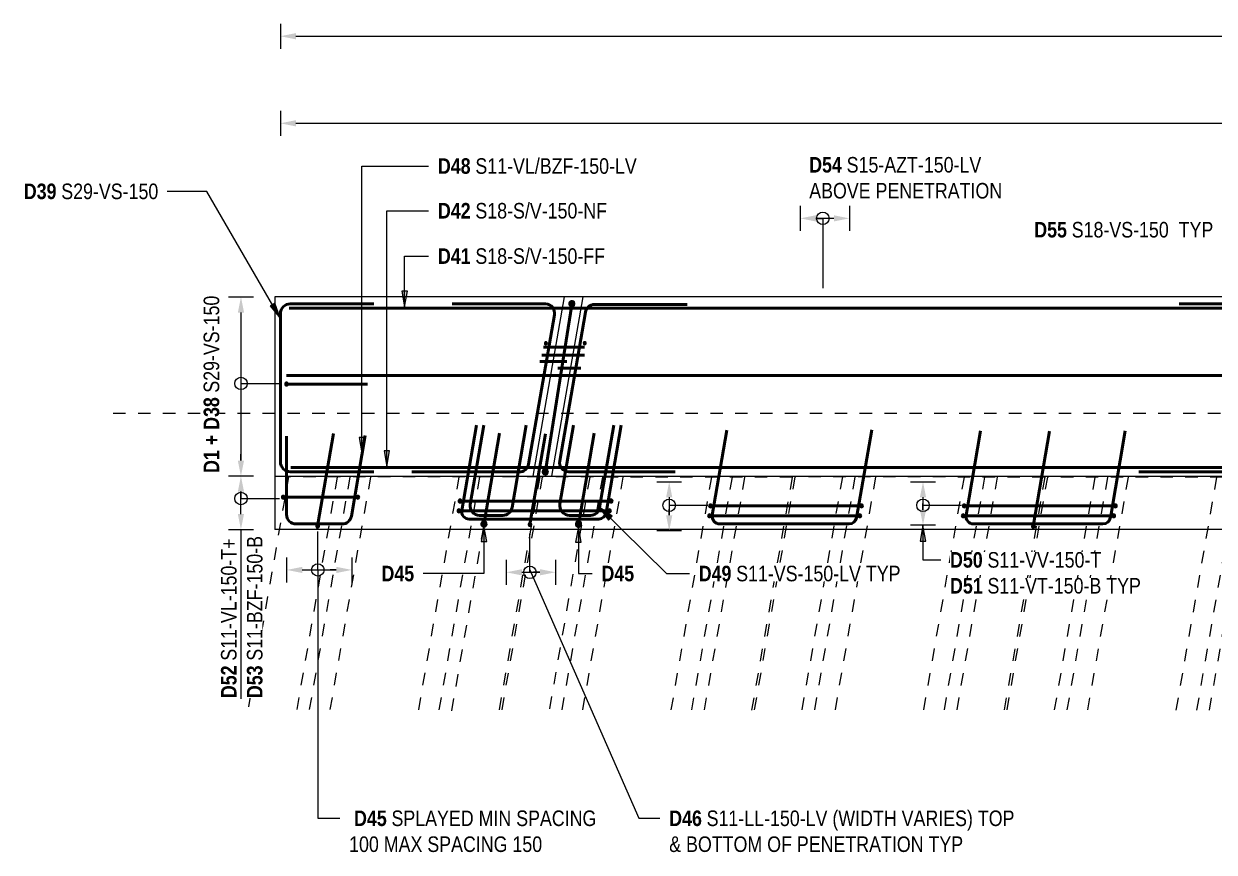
# Model space of a CAD drawing. Header units: metres. Extents: x -1138 to -1067, y 3 to 549.
# Drawn here: x -1137.84 to -1128.27, y 541.59 to 548.25 of the extents above; entities that cross this region are included whole.
import ezdxf

# ---------------------------------------------------------------- set-up
doc = ezdxf.new("R2010")
doc.units = ezdxf.units.M
doc.linetypes.add('JacobsDash', pattern=[0.0045, 0.003, -0.0015])
doc.linetypes.add('JacobsGridLine', pattern=[0.0145, 0.01, -0.001, 0.0025, -0.001])
for name, color, linetype, lineweight in [('A-ANNO-NOTE', 7, 'Continuous', 9), ('A-DETL', 7, 'Continuous', 13), ('A-DETL-GENF', 7, 'Continuous', 9), ('G-ANNO-TEXT', 7, 'Continuous', 9), ('S-BEAM', 7, 'Continuous', 50), ('S-GRID', 7, 'Continuous', 9)]:
    doc.layers.add(name, color=color, linetype=linetype, lineweight=lineweight)
doc.styles.add('Arial Narrow', font='ARIALN.TTF', dxfattribs={"height": 0.125})
doc.styles.add('Arial Narrow_B', font='ARIALNB.TTF', dxfattribs={"height": 0.125})

# ---------------------------------------------------------------- blocks, each defined once
blk = doc.blocks.new('06_SFR_GCT_Girder_SuperT_BR08Edge_CS - Super T - 1815-6267083-DRG-2873133 - PLAN - ABUTMENT B INTEGRAL STITCH')
at = {"layer": 'S-BEAM', "color": 9, "linetype": 'JacobsDash', "lineweight": 18, "true_color": 0xc3c3c3}
for p, q in [((-1129.6121, 544.6059), (-1129.9405, 542.7209)), ((-1127.603, 544.6037), (-1129.6121, 544.6059)), ((-1129.2301, 544.6055), (-1129.5584, 542.7209)), ((-1129.1286, 544.6053), (-1129.4569, 542.7209)), ((-1128.9632, 544.6052), (-1129.2914, 542.7209)), ((-1128.252, 544.6044), (-1128.5801, 542.7209)), ((-1128.0865, 544.6042), (-1128.4146, 542.7209)), ((-1127.9851, 544.6041), (-1128.3132, 542.7209)), ((-1127.603, 544.6037), (-1127.9311, 542.7209))]:
    blk.add_line(p, q, dxfattribs=at)
blk = doc.blocks.new('06_SFR_GCT_Girder_SuperT_BR08Edge_CS - Super T - 1815-6266581-DRG-2873133 - PLAN - ABUTMENT B INTEGRAL STITCH')
at = {"layer": 'S-BEAM', "color": 9, "linetype": 'JacobsDash', "lineweight": 18, "true_color": 0xc3c3c3}
for p, q in [((-1131.6419, 544.6076), (-1131.9706, 542.7209)), ((-1129.6329, 544.6054), (-1131.6419, 544.6076)), ((-1131.2599, 544.6072), (-1131.5885, 542.7209)), ((-1131.1584, 544.6071), (-1131.487, 542.7209)), ((-1130.993, 544.6069), (-1131.3215, 542.7209)), ((-1130.2818, 544.6061), (-1130.6103, 542.7209)), ((-1130.1164, 544.606), (-1130.4448, 542.7209)), ((-1130.0149, 544.6058), (-1130.3433, 542.7209)), ((-1129.6329, 544.6054), (-1129.9612, 542.7209))]:
    blk.add_line(p, q, dxfattribs=at)
blk = doc.blocks.new('06_SFR_GCT_Girder_SuperT_BR08Edge_CS - Super T - 1815-6266069-DRG-2873133 - PLAN - ABUTMENT B INTEGRAL STITCH')
at = {"layer": 'S-BEAM', "color": 9, "linetype": 'JacobsDash', "lineweight": 18, "true_color": 0xc3c3c3}
for p, q in [((-1133.6722, 544.6067), (-1134.0007, 542.7209)), ((-1131.6632, 544.6046), (-1133.6722, 544.6067)), ((-1133.1887, 544.6062), (-1133.5172, 542.7209)), ((-1133.2902, 544.6063), (-1133.356, 544.2285)), ((-1133.0233, 544.606), (-1133.3517, 542.7209)), ((-1132.3121, 544.6053), (-1132.6404, 542.7209)), ((-1132.1466, 544.6051), (-1132.4749, 542.7209)), ((-1132.0452, 544.605), (-1132.3734, 542.7209)), ((-1131.6632, 544.6046), (-1131.9913, 542.7209)), ((-1133.3574, 544.2203), (-1133.6186, 542.7209))]:
    blk.add_line(p, q, dxfattribs=at)
blk = doc.blocks.new('06_SFR_GCT_Girder_SuperT_BR08Edge_CS - Super T - 1815-6266048-DRG-2873133 - PLAN - ABUTMENT B INTEGRAL STITCH')
at = {"layer": 'S-BEAM', "color": 9, "linetype": 'JacobsDash', "lineweight": 18, "true_color": 0xc3c3c3}
for p, q in [((-1135.7121, 544.6086), (-1135.74, 544.4486)), ((-1133.693, 544.6064), (-1135.7121, 544.6086)), ((-1135.32, 544.6081), (-1135.6488, 542.7209)), ((-1135.2185, 544.608), (-1135.5473, 542.7209)), ((-1135.0531, 544.6079), (-1135.3818, 542.7209)), ((-1134.3419, 544.6071), (-1134.6705, 542.7209)), ((-1134.1764, 544.6069), (-1134.505, 542.7209)), ((-1134.075, 544.6068), (-1134.1366, 544.2532)), ((-1133.693, 544.6064), (-1133.7581, 544.2324)), ((-1135.7425, 544.4342), (-1136.041, 542.7209)), ((-1134.1452, 544.204), (-1134.4035, 542.7209)), ((-1133.7615, 544.2131), (-1134.0214, 542.7209))]:
    blk.add_line(p, q, dxfattribs=at)
blk = doc.blocks.new('T2D-REO-LL - T2D-REO-LL-6562751-DRG-2873133 - PLAN - ABUTMENT B INTEGRAL STITCH')
at = {"layer": 'A-DETL-GENF', "lineweight": 50}
for p, q in [((0.045, 0.125), (0.045, 0.795)), ((1.395, 0.125), (1.395, 0.795)), ((0.125, 0.045), (1.315, 0.045))]:
    blk.add_line(p, q, dxfattribs=at)
for centre, start, end in [((0.125, 0.125), 180, 270), ((1.315, 0.125), 270, 0)]:
    blk.add_arc(centre, 0.08, start, end, dxfattribs=at)
blk = doc.blocks.new('T2D-REO-S - T2D-REO-S-6592488-DRG-2873133 - PLAN - ABUTMENT B INTEGRAL STITCH')
at = {"layer": 'A-DETL-GENF', "lineweight": 50}
blk.add_line((0.05, 0.08), (11.878, 0.08), dxfattribs=at)
blk = doc.blocks.new('T2D-REO-LIG-LONG - Scale 50-6552624-DRG-2873133 - PLAN - ABUTMENT B INTEGRAL STITCH')
at = {"layer": 'A-DETL-GENF'}
blk.add_hatch(color=256, dxfattribs=at).paths.add_polyline_path([(0.05, 0.035), (0.0539, 0.0355), (0.0575, 0.037), (0.0606, 0.0394), (0.063, 0.0425), (0.0645, 0.0461), (0.065, 0.05), (0.0645, 0.0539), (0.063, 0.0575), (0.0606, 0.0606), (0.0575, 0.063), (0.0539, 0.0645), (0.05, 0.065), (0.0461, 0.0645), (0.0425, 0.063), (0.0394, 0.0606), (0.037, 0.0575), (0.0355, 0.0539), (0.035, 0.05), (0.0355, 0.0461), (0.037, 0.0425), (0.0394, 0.0394), (0.0425, 0.037), (0.0461, 0.0355)])
at = {"layer": 'A-DETL-GENF', "lineweight": 50}
blk.add_line((0.065, 0.05), (0.7, 0.05), dxfattribs=at)
at = {"layer": 'A-DETL-GENF', "lineweight": 18}
for start, end in [(360, 180), (180, 360)]:
    blk.add_arc((0.05, 0.05), 0.015, start, end, dxfattribs=at)
blk = doc.blocks.new('T2D-REO-S - T2D-REO-S-6592534-DRG-2873133 - PLAN - ABUTMENT B INTEGRAL STITCH')
at = {"layer": 'A-DETL-GENF', "lineweight": 50}
blk.add_line((0.05, -0.08), (11.8657, -0.08), dxfattribs=at)
blk = doc.blocks.new('T2D-REO-S - T2D-REO-S-6552228-DRG-2873133 - PLAN - ABUTMENT B INTEGRAL STITCH')
at = {"layer": 'A-DETL-GENF', "lineweight": 50}
blk.add_line((0.05, 0.08), (11.9017, 0.08), dxfattribs=at)
blk = doc.blocks.new('T2DExtentArrowReinf_v1 - Extent-6554655-DRG-2873133 - PLAN - ABUTMENT B INTEGRAL STITCH')
at = {"layer": 'A-DETL-GENF'}
for p, q in [((0.695, 0), (0.695, 0.3093)), ((0, -0.01), (0, 0.01)), ((0.125, 0), (1.315, 0)), ((1.44, 0.0339), (1.44, 0))]:
    blk.add_line(p, q, dxfattribs=at)
blk = doc.blocks.new('T2D-REO-LIG-LONG - Scale 50-6560539-DRG-2873133 - PLAN - ABUTMENT B INTEGRAL STITCH')
at = {"layer": 'A-DETL-GENF'}
for points in [[(0.05, 0.035), (0.0539, 0.0355), (0.0575, 0.037), (0.0613, 0.0404), (0.063, 0.0425), (0.0645, 0.0461), (0.065, 0.05), (0.0645, 0.0539), (0.063, 0.0575), (0.0606, 0.0606), (0.0575, 0.063), (0.0539, 0.0645), (0.05, 0.065), (0.0461, 0.0645), (0.0425, 0.063), (0.0394, 0.0606), (0.037, 0.0575), (0.0355, 0.0539), (0.035, 0.05), (0.0355, 0.0461), (0.037, 0.0425), (0.0394, 0.0394), (0.0425, 0.037), (0.0461, 0.0355)], [(0.65, 0.035), (0.6539, 0.0355), (0.6575, 0.037), (0.6606, 0.0394), (0.663, 0.0425), (0.6645, 0.0461), (0.665, 0.05), (0.6645, 0.0539), (0.663, 0.0575), (0.6606, 0.0606), (0.6575, 0.063), (0.6539, 0.0645), (0.65, 0.065), (0.6461, 0.0645), (0.6425, 0.063), (0.6394, 0.0606), (0.637, 0.0575), (0.6355, 0.0539), (0.635, 0.05), (0.6355, 0.0461), (0.637, 0.0425), (0.6394, 0.0394), (0.6425, 0.037), (0.6461, 0.0355)]]:
    blk.add_hatch(color=256, dxfattribs=at).paths.add_polyline_path(points)
at = {"layer": 'A-DETL-GENF', "lineweight": 50}
blk.add_line((0.065, 0.05), (0.635, 0.05), dxfattribs=at)
at = {"layer": 'A-DETL-GENF', "lineweight": 18}
for centre, start, end in [((0.05, 0.05), 360, 180), ((0.05, 0.05), 180, 360), ((0.65, 0.05), 0, 180), ((0.65, 0.05), 180, 360)]:
    blk.add_arc(centre, 0.015, start, end, dxfattribs=at)
blk = doc.blocks.new('T2DExtentArrowReinf_v1 - Extent-6554944-DRG-2873133 - PLAN - ABUTMENT B INTEGRAL STITCH')
at = {"layer": 'A-DETL-GENF'}
for p, q in [((0, 0.01), (0, -0.01)), ((0.125, 0), (0.305, 0)), ((0.25, 0), (0.25, -0.3093)), ((0.43, -0.0339), (0.43, 0))]:
    blk.add_line(p, q, dxfattribs=at)
blk = doc.blocks.new('T2D-REO-LIG-LONG - Scale 50-6590636-DRG-2873133 - PLAN - ABUTMENT B INTEGRAL STITCH')
at = {"layer": 'A-DETL-GENF'}
blk.add_hatch(color=256, dxfattribs=at).paths.add_polyline_path([(0.0242, 0.0461), (0.0257, 0.0425), (0.0281, 0.0394), (0.0312, 0.037), (0.0349, 0.0355), (0.0387, 0.035), (0.0426, 0.0355), (0.0462, 0.037), (0.0493, 0.0394), (0.0517, 0.0425), (0.0532, 0.0461), (0.0537, 0.05), (0.0532, 0.0539), (0.0517, 0.0575), (0.0493, 0.0606), (0.0462, 0.063), (0.0426, 0.0645), (0.0387, 0.065), (0.0349, 0.0645), (0.0312, 0.063), (0.0281, 0.0606), (0.0257, 0.0575), (0.0242, 0.0539), (0.0237, 0.05)])
at = {"layer": 'A-DETL-GENF', "lineweight": 50}
blk.add_line((0.0537, 0.05), (0.795, 0.05), dxfattribs=at)
at = {"layer": 'A-DETL-GENF', "lineweight": 18}
for start, end in [(360, 180), (180, 360)]:
    blk.add_arc((0.0387, 0.05), 0.015, start, end, dxfattribs=at)
blk = doc.blocks.new('T2DExtentArrowReinf_v1 - Extent-6593964-DRG-2873133 - PLAN - ABUTMENT B INTEGRAL STITCH')
at = {"layer": 'A-DETL-GENF'}
for p, q in [((0.25, 0), (0.25, 0.3093)), ((0, -0.01), (0, 0.01)), ((0.5227, 0.0339), (0.5227, 0)), ((0.125, 0), (0.3977, 0))]:
    blk.add_line(p, q, dxfattribs=at)
blk = doc.blocks.new('T2D-REO-LIG-LONG - Scale 50-6590634-DRG-2873133 - PLAN - ABUTMENT B INTEGRAL STITCH')
at = {"layer": 'A-DETL-GENF'}
for points in [[(0.05, 0.035), (0.0539, 0.0355), (0.0575, 0.037), (0.0606, 0.0394), (0.063, 0.0425), (0.0645, 0.0461), (0.065, 0.05), (0.0645, 0.0539), (0.063, 0.0575), (0.0606, 0.0606), (0.0575, 0.063), (0.0539, 0.0645), (0.05, 0.065), (0.0461, 0.0645), (0.0425, 0.063), (0.0394, 0.0606), (0.037, 0.0575), (0.0355, 0.0539), (0.035, 0.05), (0.0355, 0.0461), (0.037, 0.0425), (0.0394, 0.0394), (0.0425, 0.037), (0.0461, 0.0355)], [(1.265, 0.035), (1.2689, 0.0355), (1.2725, 0.037), (1.2756, 0.0394), (1.278, 0.0425), (1.2795, 0.0461), (1.28, 0.05), (1.2795, 0.0539), (1.278, 0.0575), (1.2756, 0.0606), (1.2725, 0.063), (1.2689, 0.0645), (1.265, 0.065), (1.2611, 0.0645), (1.2575, 0.063), (1.2544, 0.0606), (1.252, 0.0575), (1.2505, 0.0539), (1.25, 0.05), (1.2505, 0.0461), (1.252, 0.0425), (1.2544, 0.0394), (1.2575, 0.037), (1.2611, 0.0355)]]:
    blk.add_hatch(color=256, dxfattribs=at).paths.add_polyline_path(points)
at = {"layer": 'A-DETL-GENF', "lineweight": 50}
blk.add_line((0.065, 0.05), (1.25, 0.05), dxfattribs=at)
at = {"layer": 'A-DETL-GENF', "lineweight": 18}
for centre, start, end in [((0.05, 0.05), 360, 180), ((0.05, 0.05), 180, 360), ((1.265, 0.05), 0, 180), ((1.265, 0.05), 180, 360)]:
    blk.add_arc(centre, 0.015, start, end, dxfattribs=at)
blk = doc.blocks.new('T2D-REO-LIG-LONG - Scale 50-6590633-DRG-2873133 - PLAN - ABUTMENT B INTEGRAL STITCH')
at = {"layer": 'A-DETL-GENF'}
for points in [[(0.05, 0.035), (0.0539, 0.0355), (0.0575, 0.037), (0.0606, 0.0394), (0.063, 0.0425), (0.0645, 0.0461), (0.065, 0.05), (0.0645, 0.0539), (0.063, 0.0575), (0.0606, 0.0606), (0.0575, 0.063), (0.0539, 0.0645), (0.05, 0.065), (0.0461, 0.0645), (0.0425, 0.063), (0.0394, 0.0606), (0.037, 0.0575), (0.0355, 0.0539), (0.035, 0.05), (0.0355, 0.0461), (0.037, 0.0425), (0.0394, 0.0394), (0.0425, 0.037), (0.0461, 0.0355)], [(1.26, 0.035), (1.2639, 0.0355), (1.2675, 0.037), (1.2706, 0.0394), (1.273, 0.0425), (1.2745, 0.0461), (1.275, 0.05), (1.2745, 0.0539), (1.273, 0.0575), (1.2706, 0.0606), (1.2675, 0.063), (1.2639, 0.0645), (1.26, 0.065), (1.2561, 0.0645), (1.2525, 0.063), (1.2494, 0.0606), (1.247, 0.0575), (1.2455, 0.0539), (1.245, 0.05), (1.2455, 0.0461), (1.247, 0.0425), (1.2494, 0.0394), (1.2525, 0.037), (1.2561, 0.0355)]]:
    blk.add_hatch(color=256, dxfattribs=at).paths.add_polyline_path(points)
at = {"layer": 'A-DETL-GENF', "lineweight": 50}
blk.add_line((0.065, 0.05), (1.245, 0.05), dxfattribs=at)
at = {"layer": 'A-DETL-GENF', "lineweight": 18}
for centre, start, end in [((0.05, 0.05), 360, 180), ((0.05, 0.05), 180, 360), ((1.26, 0.05), 0, 180), ((1.26, 0.05), 180, 360)]:
    blk.add_arc(centre, 0.015, start, end, dxfattribs=at)
blk = doc.blocks.new('T2D-REO-LIG-LONG - Scale 50-7574439-DRG-2873133 - PLAN - ABUTMENT B INTEGRAL STITCH')
at = {"layer": 'A-DETL-GENF'}
blk.add_hatch(color=256, dxfattribs=at).paths.add_polyline_path([(0.04, 0.0461), (0.0415, 0.0425), (0.0439, 0.0394), (0.047, 0.037), (0.0506, 0.0355), (0.0545, 0.035), (0.0583, 0.0355), (0.062, 0.037), (0.0651, 0.0394), (0.0675, 0.0425), (0.069, 0.0461), (0.0695, 0.05), (0.069, 0.0539), (0.0675, 0.0575), (0.0651, 0.0606), (0.062, 0.063), (0.0583, 0.0645), (0.0545, 0.065), (0.0506, 0.0645), (0.047, 0.063), (0.0439, 0.0606), (0.0415, 0.0575), (0.04, 0.0539), (0.0395, 0.05)])
at = {"layer": 'A-DETL-GENF', "lineweight": 50}
blk.add_line((0.0695, 0.05), (0.795, 0.05), dxfattribs=at)
at = {"layer": 'A-DETL-GENF', "lineweight": 18}
for start, end in [(360, 180), (180, 360)]:
    blk.add_arc((0.0545, 0.05), 0.015, start, end, dxfattribs=at)
blk = doc.blocks.new('T2DExtentArrowReinf_v1 - Extent-6561012-DRG-2873133 - PLAN - ABUTMENT B INTEGRAL STITCH')
at = {"layer": 'A-DETL-GENF'}
for p, q in [((0.1895, 0), (0.1895, 0.3093)), ((0, -0.01), (0, 0.01)), ((0.3945, 0.0339), (0.3945, 0)), ((0.125, 0), (0.2695, 0))]:
    blk.add_line(p, q, dxfattribs=at)
blk = doc.blocks.new('T2D-REO-LIG-LONG - Scale 50-V1-DRG-2873133 - PLAN - ABUTMENT B INTEGRAL STITCH')
at = {"layer": 'A-DETL-GENF'}
for points in [[(0.05, 0.035), (0.0539, 0.0355), (0.0575, 0.037), (0.0606, 0.0394), (0.063, 0.0425), (0.0645, 0.0461), (0.0648, 0.0512), (0.0645, 0.0539), (0.063, 0.0575), (0.0606, 0.0606), (0.0575, 0.063), (0.0539, 0.0645), (0.05, 0.065), (0.0461, 0.0645), (0.0425, 0.063), (0.0394, 0.0606), (0.037, 0.0575), (0.0355, 0.0539), (0.035, 0.05), (0.0355, 0.0461), (0.037, 0.0425), (0.0394, 0.0394), (0.0425, 0.037), (0.0461, 0.0355)], [(1.26, 0.035), (1.2639, 0.0355), (1.2675, 0.037), (1.2706, 0.0394), (1.273, 0.0425), (1.2745, 0.0461), (1.2748, 0.0512), (1.2745, 0.0539), (1.273, 0.0575), (1.2706, 0.0606), (1.2675, 0.063), (1.2639, 0.0645), (1.26, 0.065), (1.2561, 0.0645), (1.2525, 0.063), (1.2494, 0.0606), (1.247, 0.0575), (1.2455, 0.0539), (1.245, 0.05), (1.2455, 0.0461), (1.247, 0.0425), (1.2494, 0.0394), (1.2525, 0.037), (1.2561, 0.0355)]]:
    blk.add_hatch(color=256, dxfattribs=at).paths.add_polyline_path(points)
at = {"layer": 'A-DETL-GENF', "lineweight": 50}
blk.add_line((0.065, 0.05), (1.245, 0.05), dxfattribs=at)
at = {"layer": 'A-DETL-GENF', "lineweight": 18}
for centre, start, end in [((0.05, 0.05), 360, 180), ((0.05, 0.05), 180, 360), ((1.26, 0.05), 0, 180), ((1.26, 0.05), 180, 360)]:
    blk.add_arc(centre, 0.015, start, end, dxfattribs=at)
blk = doc.blocks.new('T2D-REO-LIG-LONG - Scale 50-8562850-DRG-2873133 - PLAN - ABUTMENT B INTEGRAL STITCH')
at = {"layer": 'A-DETL-GENF'}
blk.add_hatch(color=256, dxfattribs=at).paths.add_polyline_path([(0.0242, 0.0461), (0.0257, 0.0425), (0.0281, 0.0394), (0.0312, 0.037), (0.0349, 0.0355), (0.0387, 0.035), (0.0426, 0.0355), (0.0462, 0.037), (0.0493, 0.0394), (0.0517, 0.0425), (0.0532, 0.0461), (0.0537, 0.05), (0.0532, 0.0539), (0.0517, 0.0575), (0.0493, 0.0606), (0.0462, 0.063), (0.0426, 0.0645), (0.0387, 0.065), (0.0349, 0.0645), (0.0312, 0.063), (0.0281, 0.0606), (0.0257, 0.0575), (0.0242, 0.0539), (0.0237, 0.05)])
at = {"layer": 'A-DETL-GENF', "lineweight": 50}
blk.add_line((0.0537, 0.05), (0.8159, 0.05), dxfattribs=at)
at = {"layer": 'A-DETL-GENF', "lineweight": 18}
for start, end in [(360, 180), (180, 360)]:
    blk.add_arc((0.0387, 0.05), 0.015, start, end, dxfattribs=at)
blk = doc.blocks.new('T2D-REO-S - T2D-REO-S-7560764-DRG-2873133 - PLAN - ABUTMENT B INTEGRAL STITCH')
at = {"layer": 'A-DETL-GENF', "lineweight": 50}
blk.add_line((0.05, 0.05), (0.3786, 0.05), dxfattribs=at)
blk = doc.blocks.new('B_Det_Reinf_Bar Section_2D - Reo Dot_Scale 25_Section-1695670-DRG-2873133 - PLAN - ABUTMENT B INTEGRAL STITCH')
at = {"layer": 'A-DETL-GENF'}
blk.add_hatch(color=256, dxfattribs=at).paths.add_polyline_path([(0.0121, 0.0032), (0.0108, 0.0062), (0.0088, 0.0088), (0.0062, 0.0108), (0.0032, 0.0121), (0, 0.0125), (-0.0032, 0.0121), (-0.0063, 0.0108), (-0.0088, 0.0088), (-0.0108, 0.0062), (-0.0121, 0.0032), (-0.0125, 0), (-0.0121, -0.0032), (-0.0108, -0.0063), (-0.0088, -0.0088), (-0.0063, -0.0108), (-0.0032, -0.0121), (0, -0.0125), (0.0032, -0.0121), (0.0062, -0.0108), (0.0088, -0.0088), (0.0108, -0.0063), (0.0121, -0.0032), (0.0125, 0)])
for start, end in [(360, 180), (180, 360)]:
    blk.add_arc((0, 0), 0.0125, start, end, dxfattribs=at)
blk = doc.blocks.new('CS_DET_Rebar Combined - Multiple Bar-7560746-DRG-2873133 - PLAN - ABUTMENT B INTEGRAL STITCH')
at = {"layer": 'A-DETL-GENF'}
for points in [[(0.0241, 0.0065), (0.0217, 0.0125), (0.0177, 0.0177), (0.0125, 0.0217), (0.0065, 0.0241), (0, 0.025), (-0.0065, 0.0241), (-0.0125, 0.0217), (-0.0177, 0.0177), (-0.0217, 0.0125), (-0.0241, 0.0065), (-0.025, 0), (-0.0241, -0.0065), (-0.0217, -0.0125), (-0.0177, -0.0177), (-0.0125, -0.0217), (-0.0065, -0.0241), (0, -0.025), (0.0065, -0.0241), (0.0125, -0.0217), (0.0177, -0.0177), (0.0217, -0.0125), (0.0241, -0.0065), (0.025, 0)], [(1.3917, 0.0065), (1.3892, 0.0125), (1.3852, 0.0177), (1.38, 0.0217), (1.374, 0.0241), (1.3675, 0.025), (1.3611, 0.0241), (1.355, 0.0217), (1.3499, 0.0177), (1.3459, 0.0125), (1.3434, 0.0065), (1.3425, 0), (1.3434, -0.0065), (1.3459, -0.0125), (1.3499, -0.0177), (1.355, -0.0217), (1.3611, -0.0241), (1.3675, -0.025), (1.374, -0.0241), (1.38, -0.0217), (1.3852, -0.0177), (1.3892, -0.0125), (1.3917, -0.0065), (1.3925, 0)]]:
    blk.add_hatch(color=256, dxfattribs=at).paths.add_polyline_path(points)
at = {"layer": 'A-DETL-GENF', "lineweight": 50}
blk.add_line((0.025, 0), (1.3425, 0), dxfattribs=at)
at = {"layer": 'A-DETL-GENF'}
for centre, start, end in [((0, 0), 360, 180), ((0, 0), 180, 360), ((1.3675, 0), 0, 180), ((1.3675, 0), 180, 360)]:
    blk.add_arc(centre, 0.025, start, end, dxfattribs=at)
blk = doc.blocks.new('T2DExtentArrowReinf_v1 - Extent-7574444-DRG-2873133 - PLAN - ABUTMENT B INTEGRAL STITCH')
at = {"layer": 'A-DETL-GENF'}
for p, q in [((0.1895, 0), (0.1895, 0.3093)), ((0, -0.01), (0, 0.01)), ((0.35, 0.0339), (0.35, 0)), ((0.125, 0), (0.225, 0))]:
    blk.add_line(p, q, dxfattribs=at)
blk = doc.blocks.new('T2DExtentArrowReinf_v1 - Extent-8562868-DRG-2873133 - PLAN - ABUTMENT B INTEGRAL STITCH')
at = {"layer": 'A-DETL-GENF'}
for p, q in [((0.2138, 0), (0.2138, 0.5619)), ((0, -0.01), (0, 0.01)), ((0.3945, 0.0339), (0.3945, 0)), ((0.125, 0), (0.2695, 0))]:
    blk.add_line(p, q, dxfattribs=at)
blk = doc.blocks.new('CS_DET_Rebar Combined - Multiple Bar-7560765-DRG-2873133 - PLAN - ABUTMENT B INTEGRAL STITCH')
at = {"layer": 'A-DETL-GENF', "lineweight": 50}
blk.add_line((0, 0), (0.215, 0), dxfattribs=at)
blk = doc.blocks.new('CS_DET_Rebar Combined - Multiple Bar-7560766-DRG-2873133 - PLAN - ABUTMENT B INTEGRAL STITCH')
at = {"layer": 'A-DETL-GENF', "lineweight": 50}
blk.add_line((0, 0), (0.185, 0), dxfattribs=at)
blk = doc.blocks.new('CS_DET_Rebar Combined - Multiple Bar-7574438-DRG-2873133 - PLAN - ABUTMENT B INTEGRAL STITCH')
at = {"layer": 'A-DETL-GENF'}
blk.add_hatch(color=256, dxfattribs=at).paths.add_polyline_path([(-0.0241, -0.0065), (-0.0217, -0.0125), (-0.0177, -0.0177), (-0.0125, -0.0217), (-0.0065, -0.0241), (0, -0.025), (0.0065, -0.0241), (0.0125, -0.0217), (0.0177, -0.0177), (0.0217, -0.0125), (0.0241, -0.0065), (0.025, 0), (0.0241, 0.0065), (0.0217, 0.0125), (0.0177, 0.0177), (0.0125, 0.0217), (0.0065, 0.0241), (0, 0.025), (-0.0065, 0.0241), (-0.0125, 0.0217), (-0.0177, 0.0177), (-0.0217, 0.0125), (-0.0241, 0.0065), (-0.025, 0)])
at = {"layer": 'A-DETL-GENF', "lineweight": 50}
blk.add_line((0.025, 0), (0.7422, 0), dxfattribs=at)
at = {"layer": 'A-DETL-GENF'}
for start, end in [(360, 180), (180, 360)]:
    blk.add_arc((0, 0), 0.025, start, end, dxfattribs=at)
blk = doc.blocks.new('T2DExtentArrowReinf_v1 - Extent-7584803-DRG-2873133 - PLAN - ABUTMENT B INTEGRAL STITCH')
at = {"layer": 'A-DETL-GENF'}
for p, q in [((0, 0.01), (0, -0.01)), ((0.125, 0), (30.5628, 0))]:
    blk.add_line(p, q, dxfattribs=at)
blk = doc.blocks.new('T2DExtentArrowReinf_v1 - Extent-7584806-DRG-2873133 - PLAN - ABUTMENT B INTEGRAL STITCH')
at = {"layer": 'A-DETL-GENF'}
for p, q in [((0, 0.01), (0, -0.01)), ((0.125, 0), (30.5628, 0))]:
    blk.add_line(p, q, dxfattribs=at)

msp = doc.modelspace()

# ---------------------------------------------------------------- hatches: boundary and pattern name
at = {"layer": 'A-ANNO-NOTE', "lineweight": 5}
for points in [[(-1135.6524, 548.1246), (-1135.6524, 548.1746), (-1135.7774, 548.1496)], [(-1135.6524, 547.4246), (-1135.6524, 547.4746), (-1135.7774, 547.4496)], [(-1131.4726, 546.6605), (-1131.4726, 546.7105), (-1131.5976, 546.6855)], [(-1131.3281, 546.6605), (-1131.2031, 546.6855), (-1131.3281, 546.7105)], [(-1136.0693, 545.9286), (-1136.0943, 546.0536), (-1136.1193, 545.9286)], [(-1136.0943, 544.6136), (-1136.0693, 544.7386), (-1136.1193, 544.7386)], [(-1136.0693, 544.4886), (-1136.0943, 544.6136), (-1136.1193, 544.4886)], [(-1132.6767, 544.4431), (-1132.6267, 544.4431), (-1132.6517, 544.5681)], [(-1130.5867, 544.4431), (-1130.6117, 544.5681), (-1130.6367, 544.4431)], [(-1136.0943, 544.1836), (-1136.0693, 544.3086), (-1136.1193, 544.3086), (-1136.1167, 544.296)], [(-1132.6517, 544.1736), (-1132.6267, 544.2986), (-1132.6767, 544.2986), (-1132.6761, 544.296)], [(-1130.6117, 544.2181), (-1130.5867, 544.3431), (-1130.6367, 544.3431), (-1130.6272, 544.296)], [(-1135.6012, 543.8343), (-1135.6012, 543.8843), (-1135.7262, 543.8593)], [(-1135.3284, 543.8343), (-1135.2034, 543.8593), (-1135.3284, 543.8843)], [(-1133.836, 543.8154), (-1133.836, 543.8654), (-1133.961, 543.8404)], [(-1133.6915, 543.8154), (-1133.5665, 543.8404), (-1133.6915, 543.8654)]]:
    msp.add_hatch(color=256, dxfattribs=at).paths.add_polyline_path(points)
at = {"layer": 'G-ANNO-TEXT'}
for points in [[(-1134.7783, 545.9745), (-1134.7563, 546.0995), (-1134.8004, 546.0995)], [(-1135.7778, 545.8843), (-1135.8214, 546.0035), (-1135.8595, 545.9814)], [(-1135.1218, 544.7994), (-1135.0997, 544.9244), (-1135.1438, 544.9244)], [(-1134.9214, 544.6906), (-1134.8994, 544.8156), (-1134.9435, 544.8156)], [(-1133.2139, 544.3625), (-1133.1402, 544.2591), (-1133.1093, 544.2905)], [(-1134.1409, 544.2134), (-1134.1629, 544.0884), (-1134.1188, 544.0884)], [(-1133.3817, 544.207), (-1133.4038, 544.082), (-1133.3597, 544.082)], [(-1130.6119, 544.2162), (-1130.6339, 544.0912), (-1130.5899, 544.0912)]]:
    msp.add_hatch(color=256, dxfattribs=at).paths.add_polyline_path(points)

# ---------------------------------------------------------------- linework, layer by layer
at = {"layer": 'A-ANNO-NOTE'}
for p, q in [((-1135.7774, 548.2496), (-1135.7774, 548.0496)), ((-1135.6524, 548.1496), (-1135.6024, 548.1496)), ((-1135.7774, 547.5496), (-1135.7774, 547.3496)), ((-1135.6524, 547.4496), (-1135.6024, 547.4496)), ((-1131.5976, 546.5855), (-1131.5976, 546.7855)), ((-1131.2031, 546.7855), (-1131.2031, 546.5855)), ((-1131.4726, 546.6855), (-1131.4226, 546.6855)), ((-1131.3281, 546.6855), (-1131.3781, 546.6855)), ((-1136.1943, 546.0536), (-1135.9943, 546.0536)), ((-1136.0943, 545.9286), (-1136.0943, 545.8786)), ((-1136.0943, 544.7386), (-1136.0943, 544.7886)), ((-1135.9943, 544.6136), (-1136.1943, 544.6136)), ((-1135.9943, 544.6136), (-1136.1943, 544.6136)), ((-1132.7517, 544.5681), (-1132.5517, 544.5681)), ((-1130.7117, 544.5681), (-1130.5117, 544.5681)), ((-1136.0943, 544.4886), (-1136.0943, 544.4386)), ((-1132.6517, 544.4431), (-1132.6517, 544.3931)), ((-1130.6117, 544.4431), (-1130.6117, 544.3931)), ((-1130.6117, 544.3431), (-1130.6117, 544.3931)), ((-1136.0943, 544.3086), (-1136.0943, 544.3586)), ((-1132.6517, 544.2986), (-1132.6517, 544.3486)), ((-1136.1943, 544.1836), (-1135.9943, 544.1836)), ((-1130.5117, 544.2181), (-1130.7117, 544.2181)), ((-1132.5517, 544.1736), (-1132.7517, 544.1736)), ((-1135.7262, 543.7593), (-1135.7262, 543.9593)), ((-1135.2034, 543.9593), (-1135.2034, 543.7593)), ((-1133.961, 543.7404), (-1133.961, 543.9404)), ((-1133.5665, 543.9404), (-1133.5665, 543.7404)), ((-1135.6012, 543.8593), (-1135.5512, 543.8593)), ((-1135.3284, 543.8593), (-1135.3784, 543.8593)), ((-1133.836, 543.8404), (-1133.786, 543.8404)), ((-1133.6915, 543.8404), (-1133.7415, 543.8404))]:
    msp.add_line(p, q, dxfattribs=at)
for centre in [(-1131.4169, 546.6855), (-1136.0943, 545.3586), (-1136.0943, 544.4336), (-1132.6517, 544.3786), (-1130.6117, 544.3786), (-1135.4762, 543.8593), (-1133.7715, 543.8404)]:
    msp.add_circle(centre, 0.05, dxfattribs=at)
at = {"layer": 'A-DETL', "lineweight": 50}
for p, q in [((-1134.3954, 545.9986), (-1133.6454, 545.9986)), ((-1128.5532, 545.9986), (-1127.8032, 545.9986)), ((-1133.782, 544.7101), (-1133.5751, 545.911)), ((-1133.5317, 544.7363), (-1133.3258, 545.9313)), ((-1132.5083, 545.9936), (-1133.2519, 545.9936)), ((-1133.6769, 545.5858), (-1133.3333, 545.5858)), ((-1134.3186, 544.3382), (-1134.2008, 545.0223)), ((-1134.2504, 544.3857), (-1134.1408, 545.0223)), ((-1133.9148, 544.3603), (-1133.8008, 545.0223)), ((-1133.531, 544.3916), (-1133.422, 545.0243)), ((-1133.2117, 544.3603), (-1133.0973, 545.0243)), ((-1133.159, 544.3178), (-1133.0373, 545.0243)), ((-1132.3055, 544.2988), (-1132.1876, 544.9829)), ((-1131.1458, 544.2784), (-1131.0241, 544.9849)), ((-1130.2655, 544.2988), (-1130.1487, 544.9769)), ((-1129.1058, 544.2784), (-1128.9855, 544.9769)), ((-1135.7274, 544.9336), (-1135.7274, 544.3036)), ((-1135.2069, 544.2909), (-1135.0951, 544.9399)), ((-1133.8594, 544.6479), (-1134.7194, 544.6479)), ((-1133.4578, 544.6486), (-1132.6033, 544.6486)), ((-1128.0172, 544.6479), (-1128.8772, 544.6479)), ((-1133.9887, 544.298), (-1134.1765, 544.298)), ((-1133.2856, 544.298), (-1133.4522, 544.298)), ((-1135.6524, 544.2286), (-1135.2808, 544.2286)), ((-1133.2181, 544.268), (-1134.2595, 544.268)), ((-1131.205, 544.2286), (-1132.2464, 544.2286)), ((-1129.165, 544.2286), (-1130.2064, 544.2286))]:
    msp.add_line(p, q, dxfattribs=at)
at = {"layer": 'A-DETL'}
msp.add_line((-1136.0943, 544.1836), (-1136.0943, 542.8236), dxfattribs=at)
at = {"layer": 'A-DETL', "lineweight": 50}
for centre, radius, start, end in [((-1133.649, 545.9237), 0.075, 350.22424, 87.29473), ((-1133.2519, 545.9186), 0.075, 90, 170.22424), ((-1133.8559, 544.7228), 0.075, 267.29473, 350.22424), ((-1133.4578, 544.7236), 0.075, 170.22424, 270), ((-1134.1765, 544.373), 0.075, 170.22424, 270), ((-1133.4522, 544.378), 0.08, 170.22424, 270), ((-1135.6524, 544.3036), 0.075, 180, 270), ((-1135.2808, 544.3036), 0.075, 270, 350.22424), ((-1134.2595, 544.328), 0.06, 170.22424, 270), ((-1133.9887, 544.373), 0.075, 270, 350.22424), ((-1133.2856, 544.373), 0.075, 270, 350.22424), ((-1133.2181, 544.328), 0.06, 270, 350.22424), ((-1132.2464, 544.2886), 0.06, 170.22424, 270), ((-1131.205, 544.2886), 0.06, 270, 350.22424), ((-1130.2064, 544.2886), 0.06, 170.22424, 270), ((-1129.165, 544.2886), 0.06, 270, 350.22424)]:
    msp.add_arc(centre, radius, start, end, dxfattribs=at)
at = {"layer": 'G-ANNO-TEXT'}
for p, q in [((-1135.1218, 547.1062), (-1134.5858, 547.1062)), ((-1135.1218, 544.7994), (-1135.1218, 547.1062)), ((-1136.6832, 546.9027), (-1136.6866, 546.9027)), ((-1136.3678, 546.9027), (-1136.6832, 546.9027)), ((-1134.9214, 546.7468), (-1134.5858, 546.7468)), ((-1134.9214, 544.6906), (-1134.9214, 546.7468)), ((-1134.7783, 546.3822), (-1134.5858, 546.3822)), ((-1134.7783, 545.9745), (-1134.7783, 546.3822)), ((-1134.7563, 546.0995), (-1134.8004, 546.0995)), ((-1134.8004, 546.0995), (-1134.7783, 545.9745)), ((-1134.7783, 545.9745), (-1134.7563, 546.0995)), ((-1135.8214, 546.0035), (-1135.8595, 545.9814)), ((-1135.7778, 545.8843), (-1135.8214, 546.0035)), ((-1135.8595, 545.9814), (-1135.7778, 545.8843)), ((-1135.0997, 544.9244), (-1135.1438, 544.9244)), ((-1135.1438, 544.9244), (-1135.1218, 544.7994)), ((-1135.1218, 544.7994), (-1135.0997, 544.9244)), ((-1134.8994, 544.8156), (-1134.9435, 544.8156)), ((-1134.9435, 544.8156), (-1134.9214, 544.6906)), ((-1134.9214, 544.6906), (-1134.8994, 544.8156)), ((-1133.2139, 544.3625), (-1133.1402, 544.2591)), ((-1133.1093, 544.2905), (-1133.2139, 544.3625)), ((-1133.1402, 544.2591), (-1133.1093, 544.2905)), ((-1134.1409, 544.2134), (-1134.1629, 544.0884)), ((-1134.1188, 544.0884), (-1134.1409, 544.2134)), ((-1134.1409, 544.2134), (-1134.1409, 543.8303)), ((-1133.3817, 544.207), (-1133.4038, 544.082)), ((-1133.3597, 544.082), (-1133.3817, 544.207)), ((-1133.3817, 544.207), (-1133.3817, 543.8303)), ((-1130.6119, 544.2162), (-1130.6339, 544.0912)), ((-1130.5899, 544.0912), (-1130.6119, 544.2162)), ((-1130.6119, 544.2162), (-1130.6119, 543.9401)), ((-1134.1629, 544.0884), (-1134.1188, 544.0884)), ((-1133.4038, 544.082), (-1133.3597, 544.082)), ((-1130.6339, 544.0912), (-1130.5899, 544.0912)), ((-1130.6119, 543.9401), (-1130.4694, 543.9401)), ((-1135.4749, 543.8587), (-1135.4749, 541.8627)), ((-1134.6205, 543.8303), (-1134.6284, 543.8303)), ((-1134.1409, 543.8303), (-1134.6205, 543.8303)), ((-1133.3817, 543.8303), (-1133.2713, 543.8303)), ((-1132.6727, 543.8303), (-1132.4893, 543.8303)), ((-1135.4749, 541.8627), (-1135.2998, 541.8627)), ((-1132.8951, 541.8627), (-1132.7267, 541.8627))]:
    msp.add_line(p, q, dxfattribs=at)
at = {"layer": 'S-BEAM', "lineweight": 13}
for p, q in [((-1135.8224, 546.0536), (-1135.8224, 544.6136)), ((-1122.6238, 546.0536), (-1135.8224, 546.0536)), ((-1133.4965, 546.0536), (-1133.7473, 544.6136)), ((-1133.5951, 544.6136), (-1133.3442, 546.0536)), ((-1135.8224, 544.6136), (-1122.6238, 544.6136)), ((-1135.8224, 544.6136), (-1135.8224, 544.1836)), ((-1132.6537, 544.1836), (-1135.8224, 544.1836)), ((-1122.6248, 544.1836), (-1132.6497, 544.1836))]:
    msp.add_line(p, q, dxfattribs=at)
at = {"layer": 'S-GRID', "linetype": 'JacobsGridLine', "lineweight": 18}
msp.add_line((-1137.1211, 545.1185), (-1104.5037, 545.1185), dxfattribs=at)

# ---------------------------------------------------------------- block references
at = {"layer": 'A-DETL-GENF'}
for name, p in [('T2DExtentArrowReinf_v1 - Extent-7584806-DRG-2873133 - PLAN - ABUTMENT B INTEGRAL STITCH', (-1135.7774, 548.1496)), ('T2DExtentArrowReinf_v1 - Extent-7584803-DRG-2873133 - PLAN - ABUTMENT B INTEGRAL STITCH', (-1135.7774, 547.4496)), ('T2D-REO-S - T2D-REO-S-7560764-DRG-2873133 - PLAN - ABUTMENT B INTEGRAL STITCH', (-1133.7119, 545.6008)), ('CS_DET_Rebar Combined - Multiple Bar-7560765-DRG-2873133 - PLAN - ABUTMENT B INTEGRAL STITCH', (-1133.691, 545.5352)), ('CS_DET_Rebar Combined - Multiple Bar-7560766-DRG-2873133 - PLAN - ABUTMENT B INTEGRAL STITCH', (-1133.5461, 545.4816)), ('T2D-REO-LIG-LONG - Scale 50-6552624-DRG-2873133 - PLAN - ABUTMENT B INTEGRAL STITCH', (-1135.7774, 545.3036)), ('T2D-REO-LIG-LONG - Scale 50-6560539-DRG-2873133 - PLAN - ABUTMENT B INTEGRAL STITCH', (-1135.804, 544.3936)), ('T2D-REO-LIG-LONG - Scale 50-6590634-DRG-2873133 - PLAN - ABUTMENT B INTEGRAL STITCH', (-1134.3833, 544.363)), ('T2D-REO-LIG-LONG - Scale 50-6590634-DRG-2873133 - PLAN - ABUTMENT B INTEGRAL STITCH', (-1132.3702, 544.3236)), ('T2D-REO-LIG-LONG - Scale 50-6590634-DRG-2873133 - PLAN - ABUTMENT B INTEGRAL STITCH', (-1130.3302, 544.3236)), ('T2D-REO-LIG-LONG - Scale 50-6590633-DRG-2873133 - PLAN - ABUTMENT B INTEGRAL STITCH', (-1134.3919, 544.2842)), ('T2D-REO-LIG-LONG - Scale 50-V1-DRG-2873133 - PLAN - ABUTMENT B INTEGRAL STITCH', (-1132.3787, 544.2448)), ('T2D-REO-LIG-LONG - Scale 50-V1-DRG-2873133 - PLAN - ABUTMENT B INTEGRAL STITCH', (-1130.3387, 544.2448)), ('T2DExtentArrowReinf_v1 - Extent-6593964-DRG-2873133 - PLAN - ABUTMENT B INTEGRAL STITCH', (-1135.7262, 543.8593)), ('T2DExtentArrowReinf_v1 - Extent-6561012-DRG-2873133 - PLAN - ABUTMENT B INTEGRAL STITCH', (-1133.961, 543.8404))]:
    msp.add_blockref(name, p, dxfattribs=at)
for name, p, rotation in [('T2DExtentArrowReinf_v1 - Extent-8562868-DRG-2873133 - PLAN - ABUTMENT B INTEGRAL STITCH', (-1131.2031, 546.6855), 180), ('T2DExtentArrowReinf_v1 - Extent-6554655-DRG-2873133 - PLAN - ABUTMENT B INTEGRAL STITCH', (-1136.0943, 546.0536), 269.9999999999619), ('T2D-REO-LL - T2D-REO-LL-6562751-DRG-2873133 - PLAN - ABUTMENT B INTEGRAL STITCH', (-1135.8224, 546.0436), 270.0000000000048), ('CS_DET_Rebar Combined - Multiple Bar-7560746-DRG-2873133 - PLAN - ABUTMENT B INTEGRAL STITCH', (-1133.434, 545.9986), 261.0000000000019), ('T2D-REO-S - T2D-REO-S-6592488-DRG-2873133 - PLAN - ABUTMENT B INTEGRAL STITCH', (-1123.8277, 546.0436), 180), ('B_Det_Reinf_Bar Section_2D - Reo Dot_Scale 25_Section-1695670-DRG-2873133 - PLAN - ABUTMENT B INTEGRAL STITCH', (-1133.6423, 545.6816), 255.2239032136442), ('B_Det_Reinf_Bar Section_2D - Reo Dot_Scale 25_Section-1695670-DRG-2873133 - PLAN - ABUTMENT B INTEGRAL STITCH', (-1133.331, 545.6811), 255.2239032136442), ('T2D-REO-S - T2D-REO-S-6552228-DRG-2873133 - PLAN - ABUTMENT B INTEGRAL STITCH', (-1123.8277, 545.5036), 180), ('T2D-REO-LIG-LONG - Scale 50-6590636-DRG-2873133 - PLAN - ABUTMENT B INTEGRAL STITCH', (-1135.4351, 544.1649), 80.22424314058416), ('CS_DET_Rebar Combined - Multiple Bar-7574438-DRG-2873133 - PLAN - ABUTMENT B INTEGRAL STITCH', (-1134.1409, 544.2286), 80.22424314057437), ('T2D-REO-LIG-LONG - Scale 50-7574439-DRG-2873133 - PLAN - ABUTMENT B INTEGRAL STITCH', (-1133.7308, 544.1625), 80.22424314058416), ('CS_DET_Rebar Combined - Multiple Bar-7574438-DRG-2873133 - PLAN - ABUTMENT B INTEGRAL STITCH', (-1133.3808, 544.2286), 80.22424314057437), ('T2D-REO-LIG-LONG - Scale 50-8562850-DRG-2873133 - PLAN - ABUTMENT B INTEGRAL STITCH', (-1129.6828, 544.1625), 80.22424314058416), ('T2D-REO-S - T2D-REO-S-6592534-DRG-2873133 - PLAN - ABUTMENT B INTEGRAL STITCH', (-1123.8277, 544.6036), 180), ('T2DExtentArrowReinf_v1 - Extent-6554944-DRG-2873133 - PLAN - ABUTMENT B INTEGRAL STITCH', (-1136.0943, 544.1836), 89.99999999997713), ('T2DExtentArrowReinf_v1 - Extent-6561012-DRG-2873133 - PLAN - ABUTMENT B INTEGRAL STITCH', (-1132.6517, 544.5681), 270.0000000000056), ('T2DExtentArrowReinf_v1 - Extent-7574444-DRG-2873133 - PLAN - ABUTMENT B INTEGRAL STITCH', (-1130.6117, 544.5681), 270.0000000000056)]:
    msp.add_blockref(name, p, dxfattribs=dict(at, rotation=rotation))
at = {"layer": 'S-BEAM', "color": 9, "linetype": 'JacobsDash', "lineweight": 18, "true_color": 0xc3c3c3}
for name in ['06_SFR_GCT_Girder_SuperT_BR08Edge_CS - Super T - 1815-6266048-DRG-2873133 - PLAN - ABUTMENT B INTEGRAL STITCH', '06_SFR_GCT_Girder_SuperT_BR08Edge_CS - Super T - 1815-6266069-DRG-2873133 - PLAN - ABUTMENT B INTEGRAL STITCH', '06_SFR_GCT_Girder_SuperT_BR08Edge_CS - Super T - 1815-6266581-DRG-2873133 - PLAN - ABUTMENT B INTEGRAL STITCH', '06_SFR_GCT_Girder_SuperT_BR08Edge_CS - Super T - 1815-6267083-DRG-2873133 - PLAN - ABUTMENT B INTEGRAL STITCH']:
    msp.add_blockref(name, (0, 0), dxfattribs=at)

# ---------------------------------------------------------------- texts
at = {"layer": 'G-ANNO-TEXT', "insert": (-1137.8397, 546.9652), "char_height": 0.125, "attachment_point": 1, "style": 'Arial Narrow_B', "bg_fill": 3, "box_fill_scale": 1, "bg_fill_color": 256, "bg_fill_transparency": 0}
msp.add_mtext('D39', dxfattribs=at)
at = {"layer": 'G-ANNO-TEXT', "char_height": 0.125, "attachment_point": 1, "bg_fill": 3, "box_fill_scale": 1, "bg_fill_color": 256, "bg_fill_true_color": 13158600, "bg_fill_transparency": 0}
for s, insert, style in [(' D45 ', (-1135.2248, 541.9252), 'Arial Narrow_B'), ('D46 ', (-1132.6517, 541.9252), 'Arial Narrow_B'), ('100 MAX SPACING 150', (-1135.2248, 541.7168), 'Arial Narrow')]:
    msp.add_mtext(s, dxfattribs=dict(at, insert=insert, style=style))

# ---------------------------------------------------------------- next in the draw order: texts
for s, insert, style in [('D48', (-1134.5108, 547.1687), 'Arial Narrow_B'), ('D54 ', (-1131.5264, 547.1787), 'Arial Narrow_B'), ('ABOVE PENETRATION', (-1131.5264, 546.9703), 'Arial Narrow'), ('D55', (-1129.7172, 546.6568), 'Arial Narrow_B'), ('SPLAYED MIN SPACING ', (-1134.8842, 541.9252), 'Arial Narrow'), ('S11-LL-150-LV (WIDTH VARIES) TOP ', (-1132.3508, 541.9252), 'Arial Narrow')]:
    msp.add_mtext(s, dxfattribs=dict(at, insert=insert, style=style))
at = {"layer": 'G-ANNO-TEXT', "char_height": 0.125, "attachment_point": 1, "bg_fill": 3, "box_fill_scale": 1, "bg_fill_color": 256, "bg_fill_transparency": 0}
for s, insert, style in [(' S29-VS-150', (-1137.5785, 546.9652), 'Arial Narrow'), ('D42', (-1134.5108, 546.8093), 'Arial Narrow_B'), ('D41', (-1134.5108, 546.4447), 'Arial Narrow_B'), ('D50 ', (-1130.3944, 544.0026), 'Arial Narrow_B'), ('D45', (-1134.9646, 543.8928), 'Arial Narrow_B'), ('D45', (-1133.1963, 543.8928), 'Arial Narrow_B'), ('D49 ', (-1132.4143, 543.8928), 'Arial Narrow_B'), ('D51 ', (-1130.3944, 543.7943), 'Arial Narrow_B')]:
    msp.add_mtext(s, dxfattribs=dict(at, insert=insert, style=style))
at = {"layer": 'G-ANNO-TEXT', "insert": (-1136.3941, 544.639), "char_height": 0.125, "attachment_point": 1, "rotation": 90, "style": 'Arial Narrow_B', "bg_fill": 3, "box_fill_scale": 1, "bg_fill_color": 256, "bg_fill_true_color": 13158600, "bg_fill_transparency": 0}
msp.add_mtext('D1 + D38 ', dxfattribs=at)
at = {"layer": 'G-ANNO-TEXT', "char_height": 0.125, "attachment_point": 1, "rotation": 90, "style": 'Arial Narrow_B', "bg_fill": 3, "box_fill_scale": 1, "bg_fill_color": 256, "bg_fill_transparency": 0}
for s, insert in [('D52 ', (-1136.2547, 542.8287)), ('D53 ', (-1136.0463, 542.8287))]:
    msp.add_mtext(s, dxfattribs=dict(at, insert=insert))

# ---------------------------------------------------------------- next in the draw order: linework, layer by layer
at = {"layer": 'G-ANNO-TEXT'}
for p, q in [((-1133.2139, 544.3625), (-1132.6727, 543.8303)), ((-1133.7712, 543.8587), (-1132.8951, 541.8627))]:
    msp.add_line(p, q, dxfattribs=at)

# ---------------------------------------------------------------- next in the draw order: texts
at = {"layer": 'G-ANNO-TEXT', "char_height": 0.125, "attachment_point": 1, "style": 'Arial Narrow', "bg_fill": 3, "box_fill_scale": 1, "bg_fill_color": 256, "bg_fill_true_color": 13158600, "bg_fill_transparency": 0}
for s, insert in [(' S11-VL/BZF-150-LV', (-1134.2495, 547.1687)), ('S15-AZT-150-LV', (-1131.2254, 547.1787)), (' S18-VS-150  TYP', (-1129.456, 546.6568)), ('& BOTTOM OF PENETRATION TYP', (-1132.6517, 541.7168))]:
    msp.add_mtext(s, dxfattribs=dict(at, insert=insert))
at = {"layer": 'G-ANNO-TEXT', "char_height": 0.125, "attachment_point": 1, "style": 'Arial Narrow', "bg_fill": 3, "box_fill_scale": 1, "bg_fill_color": 256, "bg_fill_transparency": 0}
for s, insert in [(' S18-S/V-150-NF', (-1134.2495, 546.8093)), (' S18-S/V-150-FF', (-1134.2495, 546.4447)), ('S11-VV-150-T', (-1130.0934, 544.0026)), ('S11-VS-150-LV TYP', (-1132.1133, 543.8928)), ('S11-VT-150-B TYP', (-1130.0934, 543.7943))]:
    msp.add_mtext(s, dxfattribs=dict(at, insert=insert))
at = {"layer": 'G-ANNO-TEXT', "insert": (-1136.3941, 545.284), "char_height": 0.125, "attachment_point": 1, "rotation": 90, "style": 'Arial Narrow', "bg_fill": 3, "box_fill_scale": 1, "bg_fill_color": 256, "bg_fill_true_color": 13158600, "bg_fill_transparency": 0}
msp.add_mtext('S29-VS-150', dxfattribs=at)
at = {"layer": 'G-ANNO-TEXT', "char_height": 0.125, "attachment_point": 1, "rotation": 90, "style": 'Arial Narrow', "bg_fill": 3, "box_fill_scale": 1, "bg_fill_color": 256, "bg_fill_transparency": 0}
for s, insert in [('S11-VL-150-T+', (-1136.2547, 543.1296)), ('S11-BZF-150-B', (-1136.0463, 543.1296))]:
    msp.add_mtext(s, dxfattribs=dict(at, insert=insert))

# ---------------------------------------------------------------- next in the draw order: linework, layer by layer
at = {"layer": 'G-ANNO-TEXT'}
msp.add_line((-1135.7778, 545.8843), (-1136.3678, 546.9027), dxfattribs=at)

doc.saveas('drawing.dxf')
